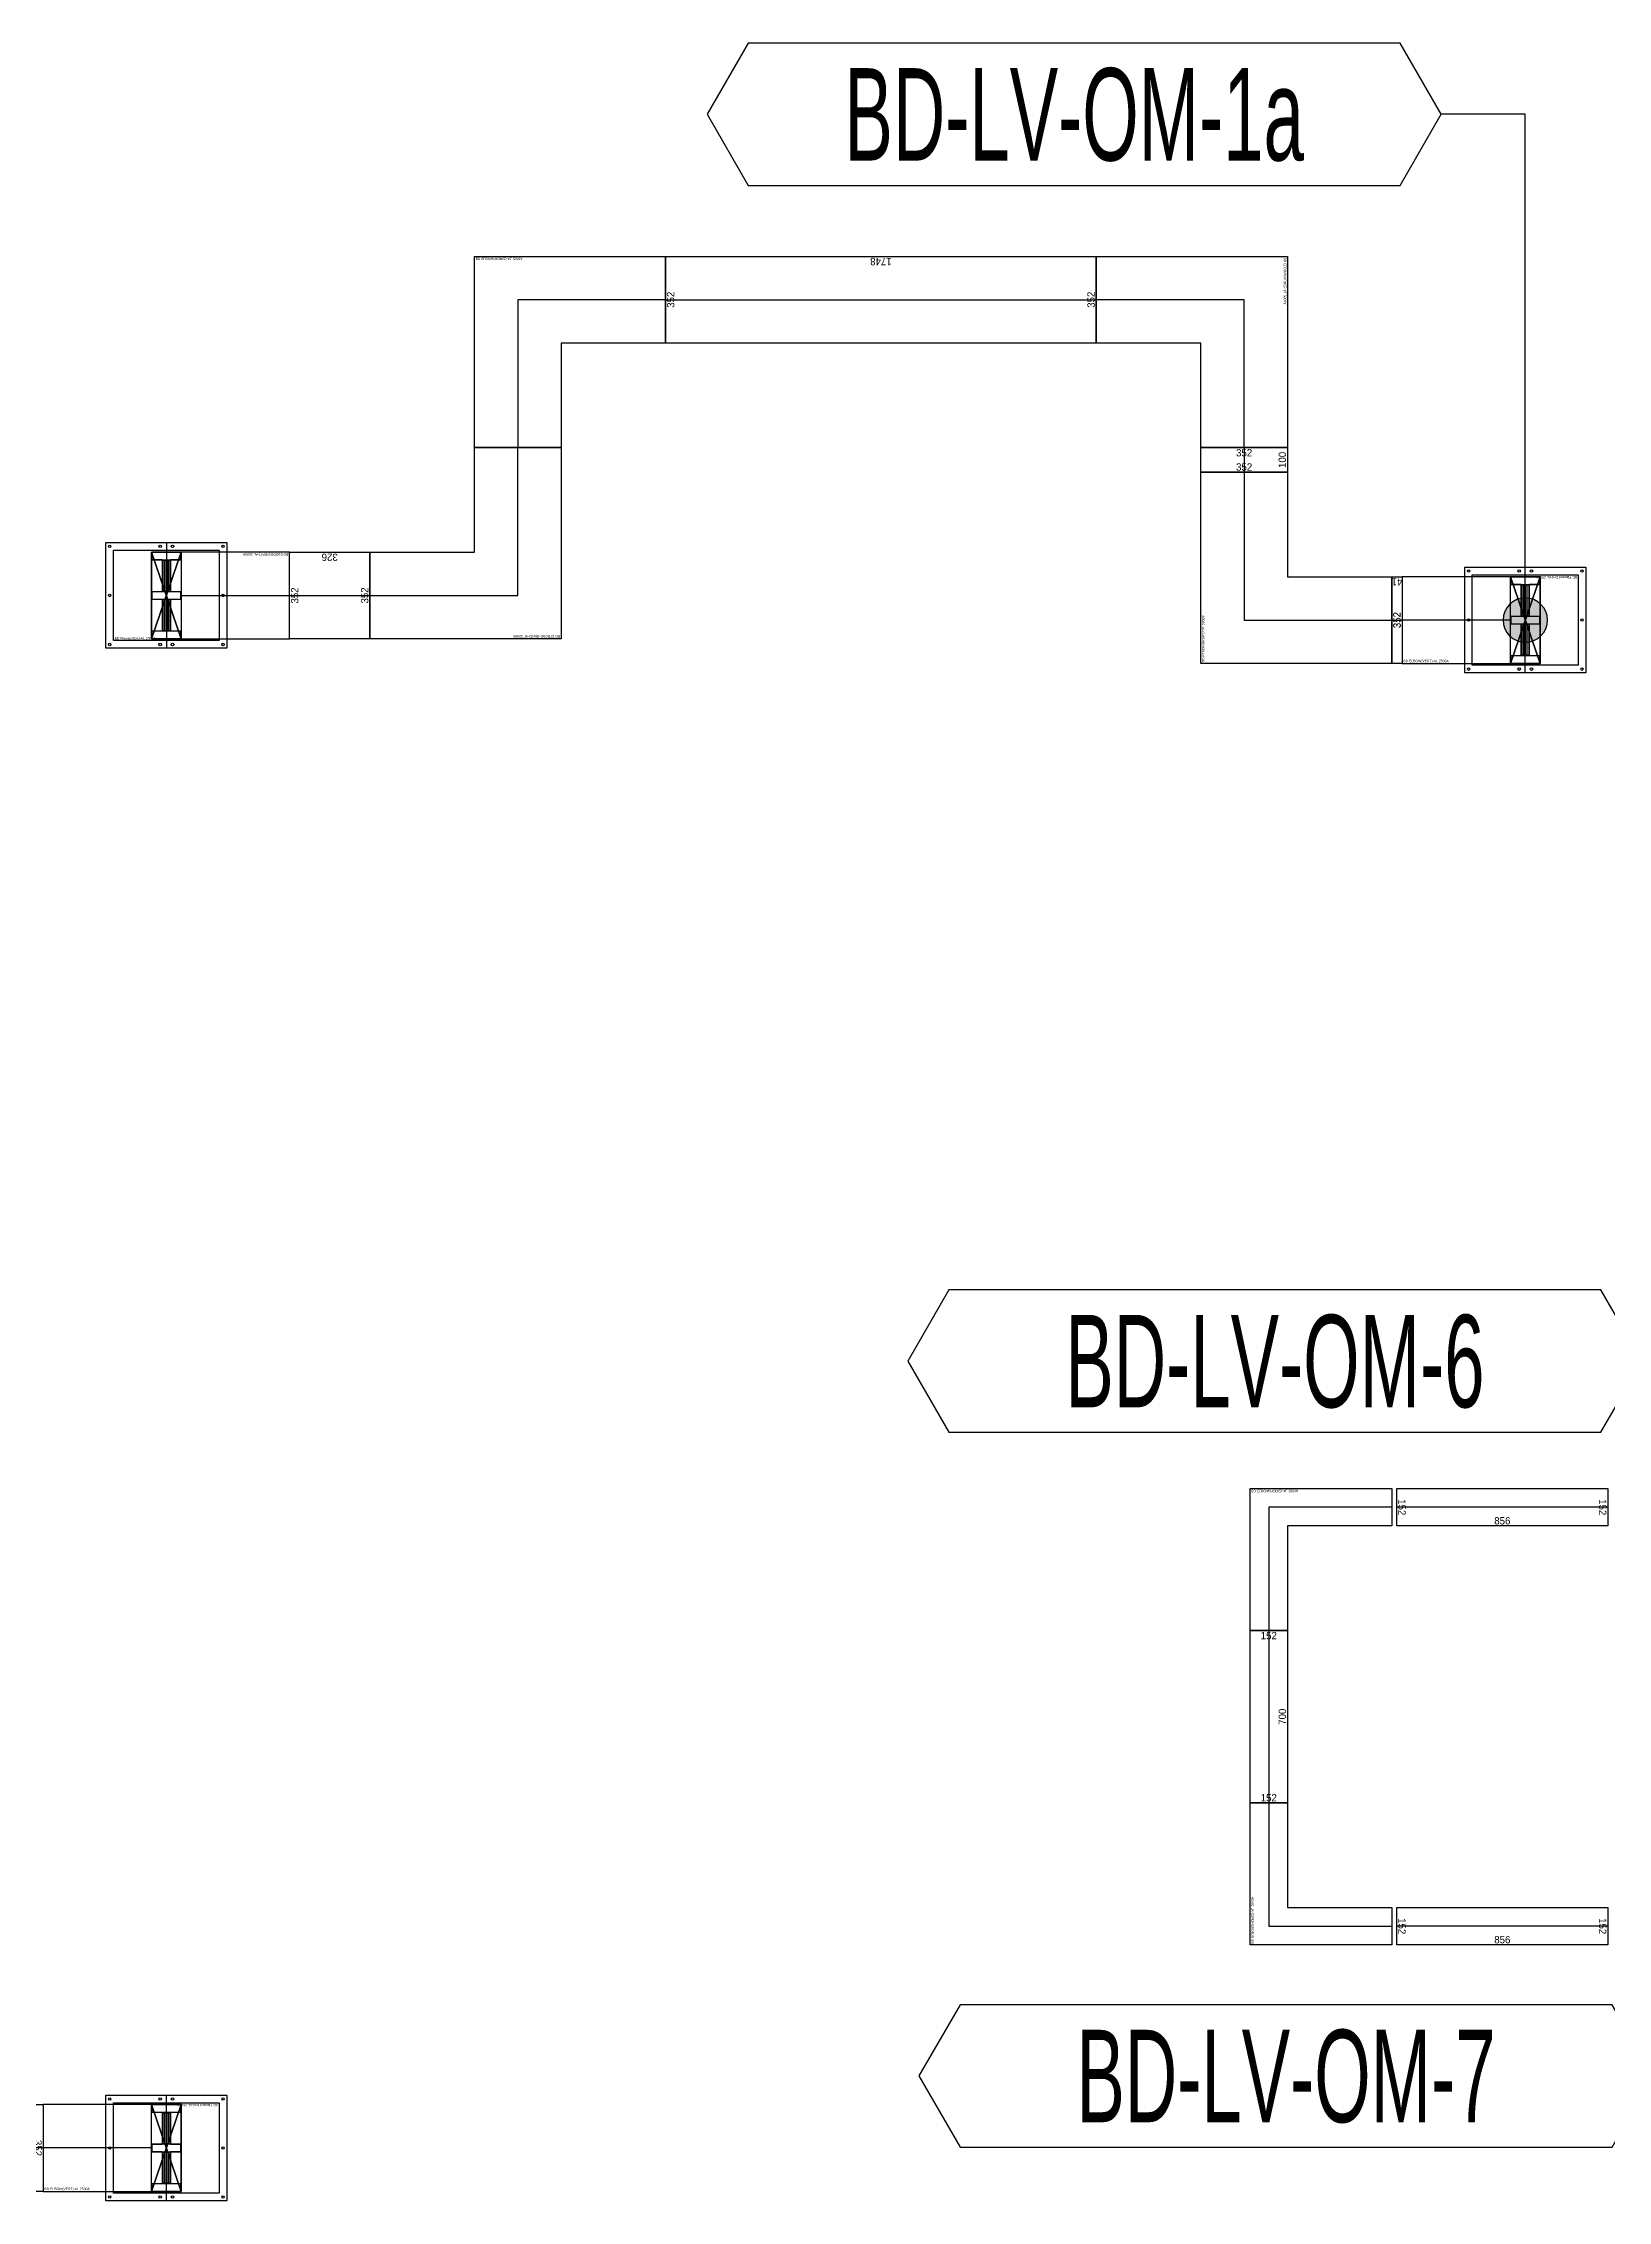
# Model space of a CAD drawing. Header units: millimetres. Extents: x 28486 to 374549, y -351975 to 868946.
# Drawn here: x 295300 to 301650, y -316565 to -307809 of the extents above; entities that cross this region are included whole.
import ezdxf
from ezdxf.enums import TextEntityAlignment as Align

# ---------------------------------------------------------------- set-up
doc = ezdxf.new("R2010")
doc.units = ezdxf.units.MM
doc.header["$LTSCALE"] = 150
doc.layers.get('Defpoints').update_dxf_attribs({"color": 150})
for name, color, linetype in [('-----27 Bus Duct_LV_380-220V', 200, 'Continuous'), ('-----29 주기', 1, 'Continuous'), ('-----30 Text', 2, 'Continuous'), ('-----99 Cable Schedule', 2, 'Continuous')]:
    doc.layers.add(name, color=color, linetype=linetype)
doc.styles.add('ELEC', font='')
doc.styles.get("Standard").update_dxf_attribs({"font": ''})
doc.styles.get('ELEC').set_extended_font_data('Dotum')
doc.styles.get('Standard').set_extended_font_data('Dotum')
doc.dimstyles.new('전기통신참고용-치수', dxfattribs={"dimscale": 15, "dimtxt": 2, "dimasz": 0, "dimexe": 0, "dimexo": 0, "dimgap": 0.4, "dimtad": 4, "dimdec": 0, "dimzin": 0, "dimdsep": 46, "dimtxsty": 'Standard', "dimblk": 'NONE', "dimcen": 0, "dimse1": 1, "dimse2": 1, "dimsd1": 1, "dimsd2": 1, "dimclrd": 8, "dimclre": 8, "dimclrt": 8, "dimadec": 0, "dimazin": 0, "dimtfac": 1, "dimtdec": 0, "dimtix": 1, "dimtmove": 2, "dimatfit": 0, "dimldrblk": 'NONE', "dimfxl": 2, "dimtolj": 1, "dimtzin": 0, "dimarcsym": 0})

# ---------------------------------------------------------------- blocks, each defined once
blk = doc.blocks.new('*U63')
at = {"color": 1}
for p, q in [((60, 176), (-60, -176)), ((-60, 176), (60, -176))]:
    blk.add_line(p, q, dxfattribs=at)
at = {"color": 0}
blk.add_line((0, 214.5), (0, -214.5), dxfattribs=at)
for points in [[(245, -214.5), (-245, -214.5), (-245, 214.5), (245, 214.5)], [(215, -183.5), (-215, -183.5), (-215, 183.5), (215, 183.5)]]:
    blk.add_lwpolyline(points, close=True, dxfattribs=at)
at = {"color": 1}
blk.add_lwpolyline([(60, -176), (-60, -176), (-60, 176), (60, 176)], close=True, dxfattribs=at)
for points in [[(-60, 14, -0.4142136), (-58, 16), (-17.2, 16, 0.4142136), (-16.2, 17), (-16.2, 143, 0.4142136), (-17.2, 144), (-58, 144, -0.4142136), (-60, 146), (-60, 176, -0.4142136), (-59, 175), (-59, 146, 0.4142136), (-58, 145), (58, 145, 0.4142136), (59, 146), (59, 175, -0.4142136), (60, 176), (60, 146, -0.4142136), (58, 144), (17.2, 144, 0.4142136), (16.2, 143), (16.2, 17, 0.4142136), (17.2, 16), (58, 16, -0.4142136), (60, 14), (60, 2, -0.4142136), (59, 3), (59, 14, 0.4142136), (58, 15), (-58, 15, 0.4142136), (-59, 14), (-59, 3, -0.4142136), (-60, 2), (-60, 2), (-60, 2), (-60, 2)], [(-15.2, 17), (-15.2, 143, -0.4142136), (-14.2, 144), (14.2, 144, -0.4142136), (15.2, 143), (15.2, 17, -0.4142136), (14.2, 16), (-14.2, 16, -0.4142136)], [(-14.2, 18), (-14.2, 142, -0.4142136), (-13.2, 143), (-8.85, 143, -0.4142136), (-7.85, 142), (-7.85, 18, -0.4142136), (-8.85, 17), (-13.2, 17, -0.4142136)], [(-6.85, 18), (-6.85, 142, -0.4142136), (-5.85, 143), (-1.5, 143, -0.4142136), (-0.5, 142), (-0.5, 18, -0.4142136), (-1.5, 17), (-5.85, 17, -0.4142136)], [(0.5, 18), (0.5, 142, -0.4142136), (1.5, 143), (5.85, 143, -0.4142136), (6.85, 142), (6.85, 18, -0.4142136), (5.85, 17), (1.5, 17, -0.4142136)], [(7.85, 18), (7.85, 142, -0.4142136), (8.85, 143), (13.2, 143, -0.4142136), (14.2, 142), (14.2, 18, -0.4142136), (13.2, 17), (8.85, 17, -0.4142136)], [(-60, -146, -0.4142136), (-58, -144), (-17.2, -144, 0.4142136), (-16.2, -143), (-16.2, -17, 0.4142136), (-17.2, -16), (-58, -16, -0.4142136), (-60, -14), (-60, 0, -0.4142136), (-59, -1), (-59, -14, 0.4142136), (-58, -15), (58, -15, 0.4142136), (59, -14), (59, -1, -0.4142136), (60, 0), (60, -14, -0.4142136), (58, -16), (17.2, -16, 0.4142136), (16.2, -17), (16.2, -143, 0.4142136), (17.2, -144), (58, -144, -0.4142136), (60, -146), (60, -176, -0.4142136), (59, -175), (59, -146, 0.4142136), (58, -145), (-58, -145, 0.4142136), (-59, -146), (-59, -175, -0.4142136), (-60, -176), (-60, -176), (-60, -176), (-60, -176)], [(-15.2, -143), (-15.2, -17, -0.4142136), (-14.2, -16), (14.2, -16, -0.4142136), (15.2, -17), (15.2, -143, -0.4142136), (14.2, -144), (-14.2, -144, -0.4142136)], [(-14.2, -142), (-14.2, -18, -0.4142136), (-13.2, -17), (-8.85, -17, -0.4142136), (-7.85, -18), (-7.85, -142, -0.4142136), (-8.85, -143), (-13.2, -143, -0.4142136)], [(-6.85, -142), (-6.85, -18, -0.4142136), (-5.85, -17), (-1.5, -17, -0.4142136), (-0.5, -18), (-0.5, -142, -0.4142136), (-1.5, -143), (-5.85, -143, -0.4142136)], [(0.5, -142), (0.5, -18, -0.4142136), (1.5, -17), (5.85, -17, -0.4142136), (6.85, -18), (6.85, -142, -0.4142136), (5.85, -143), (1.5, -143, -0.4142136)], [(7.85, -142), (7.85, -18, -0.4142136), (8.85, -17), (13.2, -17, -0.4142136), (14.2, -18), (14.2, -142, -0.4142136), (13.2, -143), (8.85, -143, -0.4142136)]]:
    blk.add_lwpolyline(points, format="xyb", close=True, dxfattribs=at)
at = {"color": 0}
for centre in [(-230, 199), (-25, 199), (25, 199), (230, 199), (-230, 0), (230, 0), (-230, -199), (-25, -199), (25, -199), (230, -199)]:
    blk.add_circle(centre, 5, dxfattribs=at)
at = {"color": 0, "style": 'ELEC'}
blk.add_text('BD Flanged End-AL 2500A', height=10, dxfattribs=at).set_placement((-210, -173.5), align=Align.MIDDLE_LEFT)
blk = doc.blocks.new('*U64')
at = {"color": 1}
for p, q in [((340, 176), (220, -176)), ((220, 176), (340, -176))]:
    blk.add_line(p, q, dxfattribs=at)
at = {"color": 0}
blk.add_lwpolyline([(-220, -176), (220, -176), (220, 176), (-220, 176)], close=True, dxfattribs=at)
blk.add_lwpolyline([(220, -176), (340, -176), (340, 176), (220, 176)], dxfattribs=at)
at = {"color": 1}
for points in [[(220, 14, -0.4142136), (222, 16), (262.8, 16, 0.4142136), (263.8, 17), (263.8, 143, 0.4142136), (262.8, 144), (222, 144, -0.4142136), (220, 146), (220, 176, -0.4142136), (221, 175), (221, 146, 0.4142136), (222, 145), (338, 145, 0.4142136), (339, 146), (339, 175, -0.4142136), (340, 176), (340, 146, -0.4142136), (338, 144), (297.2, 144, 0.4142136), (296.2, 143), (296.2, 17, 0.4142136), (297.2, 16), (338, 16, -0.4142136), (340, 14), (340, 2, -0.4142136), (339, 3), (339, 14, 0.4142136), (338, 15), (222, 15, 0.4142136), (221, 14), (221, 3, -0.4142136), (220, 2), (220, 2), (220, 2), (220, 2)], [(264.8, 17), (264.8, 143, -0.4142136), (265.8, 144), (294.2, 144, -0.4142136), (295.2, 143), (295.2, 17, -0.4142136), (294.2, 16), (265.8, 16, -0.4142136)], [(265.8, 18), (265.8, 142, -0.4142136), (266.8, 143), (271.15, 143, -0.4142136), (272.15, 142), (272.15, 18, -0.4142136), (271.15, 17), (266.8, 17, -0.4142136)], [(273.15, 18), (273.15, 142, -0.4142136), (274.15, 143), (278.5, 143, -0.4142136), (279.5, 142), (279.5, 18, -0.4142136), (278.5, 17), (274.15, 17, -0.4142136)], [(280.5, 18), (280.5, 142, -0.4142136), (281.5, 143), (285.85, 143, -0.4142136), (286.85, 142), (286.85, 18, -0.4142136), (285.85, 17), (281.5, 17, -0.4142136)], [(287.85, 18), (287.85, 142, -0.4142136), (288.85, 143), (293.2, 143, -0.4142136), (294.2, 142), (294.2, 18, -0.4142136), (293.2, 17), (288.85, 17, -0.4142136)], [(220, -146, -0.4142136), (222, -144), (262.8, -144, 0.4142136), (263.8, -143), (263.8, -17, 0.4142136), (262.8, -16), (222, -16, -0.4142136), (220, -14), (220, 0, -0.4142136), (221, -1), (221, -14, 0.4142136), (222, -15), (338, -15, 0.4142136), (339, -14), (339, -1, -0.4142136), (340, 0), (340, -14, -0.4142136), (338, -16), (297.2, -16, 0.4142136), (296.2, -17), (296.2, -143, 0.4142136), (297.2, -144), (338, -144, -0.4142136), (340, -146), (340, -176, -0.4142136), (339, -175), (339, -146, 0.4142136), (338, -145), (222, -145, 0.4142136), (221, -146), (221, -175, -0.4142136), (220, -176), (220, -176), (220, -176), (220, -176)], [(264.8, -143), (264.8, -17, -0.4142136), (265.8, -16), (294.2, -16, -0.4142136), (295.2, -17), (295.2, -143, -0.4142136), (294.2, -144), (265.8, -144, -0.4142136)], [(265.8, -142), (265.8, -18, -0.4142136), (266.8, -17), (271.15, -17, -0.4142136), (272.15, -18), (272.15, -142, -0.4142136), (271.15, -143), (266.8, -143, -0.4142136)], [(273.15, -142), (273.15, -18, -0.4142136), (274.15, -17), (278.5, -17, -0.4142136), (279.5, -18), (279.5, -142, -0.4142136), (278.5, -143), (274.15, -143, -0.4142136)], [(280.5, -142), (280.5, -18, -0.4142136), (281.5, -17), (285.85, -17, -0.4142136), (286.85, -18), (286.85, -142, -0.4142136), (285.85, -143), (281.5, -143, -0.4142136)], [(287.85, -142), (287.85, -18, -0.4142136), (288.85, -17), (293.2, -17, -0.4142136), (294.2, -18), (294.2, -142, -0.4142136), (293.2, -143), (288.85, -143, -0.4142136)]]:
    blk.add_lwpolyline(points, format="xyb", close=True, dxfattribs=at)
blk.add_lwpolyline([(220, 0), (-220, 0)], dxfattribs=at)
at = {"color": 0, "style": 'ELEC'}
blk.add_text('BD ELBOW(VERT)-AL 2500A', height=10, dxfattribs=at).set_placement((-215, -166), align=Align.MIDDLE_LEFT)
blk = doc.blocks.new('*D1036')
at = {"layer": 'Defpoints', "color": 0, "transparency": 16777216}
for p in [(0, -822.3), (352, -822.3), (352, -822.3)]:
    blk.add_point(p, dxfattribs=at)
at = {"color": 0, "transparency": 16777216, "insert": (176, -843.3), "char_height": 30, "attachment_point": 5}
blk.add_mtext('\\A1;{\\C0;352}', dxfattribs=at)
blk = doc.blocks.new('_None')
blk = doc.blocks.new('*D1037')
at = {"layer": 'Defpoints', "color": 0, "transparency": 16777216}
for p in [(352, -822.3), (352, -822.3), (352, -2322.3)]:
    blk.add_point(p, dxfattribs=at)
at = {"color": 0, "transparency": 16777216, "insert": (331, -1572.3), "char_height": 30, "attachment_point": 5, "rotation": 90}
blk.add_mtext('\\A1;{\\C0;1500}', dxfattribs=at)
blk = doc.blocks.new('*D1038')
at = {"layer": 'Defpoints', "color": 0, "transparency": 16777216}
for p in [(0, -2322.3), (352, -2322.3), (352, -2322.3)]:
    blk.add_point(p, dxfattribs=at)
at = {"color": 0, "transparency": 16777216, "insert": (176, -2301.3), "char_height": 30, "attachment_point": 5}
blk.add_mtext('\\A1;{\\C0;352}', dxfattribs=at)
blk = doc.blocks.new('*U68')
at = {"color": 0}
blk.add_lwpolyline([(-76, -76), (500, -76), (500, 76), (76, 76), (76, 500), (-76, 500)], close=True, dxfattribs=at)
at = {"color": 1}
blk.add_lwpolyline([(500, 0), (0, 0), (0, 500)], dxfattribs=at)
at = {"color": 0, "style": 'ELEC'}
blk.add_text('BD ELBOW(HORIZ)-AL 1000A', height=10, dxfattribs=at).set_placement((-71, -66), align=Align.MIDDLE_LEFT)
blk = doc.blocks.new('*D1068')
at = {"layer": 'Defpoints', "color": 0, "transparency": 16777216}
for p in [(0, -822.3), (152, -822.3), (152, -822.3)]:
    blk.add_point(p, dxfattribs=at)
at = {"color": 0, "transparency": 16777216, "insert": (76, -843.3), "char_height": 30, "attachment_point": 5}
blk.add_mtext('\\A1;{\\C0;152}', dxfattribs=at)
blk = doc.blocks.new('*D1069')
at = {"layer": 'Defpoints', "color": 0, "transparency": 16777216}
for p in [(152, -822.3), (152, -822.3), (152, -1522.3)]:
    blk.add_point(p, dxfattribs=at)
at = {"color": 0, "transparency": 16777216, "insert": (131, -1172.3), "char_height": 30, "attachment_point": 5, "rotation": 90}
blk.add_mtext('\\A1;{\\C0;700}', dxfattribs=at)
blk = doc.blocks.new('*D1070')
at = {"layer": 'Defpoints', "color": 0, "transparency": 16777216}
for p in [(0, -1522.3), (152, -1522.3), (152, -1522.3)]:
    blk.add_point(p, dxfattribs=at)
at = {"color": 0, "transparency": 16777216, "insert": (76, -1501.3), "char_height": 30, "attachment_point": 5}
blk.add_mtext('\\A1;{\\C0;152}', dxfattribs=at)
blk = doc.blocks.new('*D1056')
at = {"layer": 'Defpoints', "color": 0, "transparency": 16777216}
for p in [(0, 6560.7), (352, 6560.7), (352, 6560.7)]:
    blk.add_point(p, dxfattribs=at)
at = {"color": 0, "transparency": 16777216, "insert": (176, 6539.7), "char_height": 30, "attachment_point": 5}
blk.add_mtext('\\A1;{\\C0;352}', dxfattribs=at)
blk = doc.blocks.new('*D1057')
at = {"layer": 'Defpoints', "color": 0, "transparency": 16777216}
for p in [(352, 6560.7), (352, 6560.7), (352, 6234.7)]:
    blk.add_point(p, dxfattribs=at)
at = {"color": 0, "transparency": 16777216, "insert": (331, 6397.7), "char_height": 30, "attachment_point": 5, "rotation": 90}
blk.add_mtext('\\A1;{\\C0;326}', dxfattribs=at)
blk = doc.blocks.new('*D1058')
at = {"layer": 'Defpoints', "color": 0, "transparency": 16777216}
for p in [(0, 6234.7), (352, 6234.7), (352, 6234.7)]:
    blk.add_point(p, dxfattribs=at)
at = {"color": 0, "transparency": 16777216, "insert": (176, 6255.7), "char_height": 30, "attachment_point": 5}
blk.add_mtext('\\A1;{\\C0;352}', dxfattribs=at)
blk = doc.blocks.new('*D1052')
at = {"layer": 'Defpoints', "color": 0, "transparency": 16777216}
for p in [(0, 4479.9), (352, 4479.9), (352, 4479.9)]:
    blk.add_point(p, dxfattribs=at)
at = {"color": 0, "transparency": 16777216, "insert": (176, 4458.9), "char_height": 30, "attachment_point": 5}
blk.add_mtext('\\A1;{\\C0;352}', dxfattribs=at)
blk = doc.blocks.new('*D1053')
at = {"layer": 'Defpoints', "color": 0, "transparency": 16777216}
for p in [(352, 4479.9), (352, 4479.9), (352, 4438.9)]:
    blk.add_point(p, dxfattribs=at)
at = {"color": 0, "transparency": 16777216, "insert": (331, 4459.4), "char_height": 30, "attachment_point": 5, "rotation": 90}
blk.add_mtext('\\A1;{\\C0;41}', dxfattribs=at)
blk = doc.blocks.new('*D1054')
at = {"layer": 'Defpoints', "color": 0, "transparency": 16777216}
for p in [(0, 4438.9), (352, 4438.9), (352, 4438.9)]:
    blk.add_point(p, dxfattribs=at)
at = {"color": 0, "transparency": 16777216, "insert": (176, 4459.9), "char_height": 30, "attachment_point": 5}
blk.add_mtext('\\A1;{\\C0;352}', dxfattribs=at)
blk = doc.blocks.new('*U65')
at = {"color": 0}
blk.add_lwpolyline([(-176, -176), (600, -176), (600, 176), (176, 176), (176, 600), (-176, 600)], close=True, dxfattribs=at)
at = {"color": 1}
blk.add_lwpolyline([(600, 0), (0, 0), (0, 600)], dxfattribs=at)
at = {"color": 0, "style": 'ELEC'}
blk.add_text('BD ELBOW(HORIZ)-AL 2500A', height=10, dxfattribs=at).set_placement((-171, -166), align=Align.MIDDLE_LEFT)
blk = doc.blocks.new('*D1064')
at = {"layer": 'Defpoints', "color": 0, "transparency": 16777216}
for p in [(0, 6560.7), (352, 6560.7), (352, 6560.7)]:
    blk.add_point(p, dxfattribs=at)
at = {"color": 0, "transparency": 16777216, "insert": (176, 6539.7), "char_height": 30, "attachment_point": 5}
blk.add_mtext('\\A1;{\\C0;352}', dxfattribs=at)
blk = doc.blocks.new('*D1065')
at = {"layer": 'Defpoints', "color": 0, "transparency": 16777216}
for p in [(352, 6560.7), (352, 6560.7), (352, 4812.7)]:
    blk.add_point(p, dxfattribs=at)
at = {"color": 0, "transparency": 16777216, "insert": (331, 5686.7), "char_height": 30, "attachment_point": 5, "rotation": 90}
blk.add_mtext('\\A1;{\\C0;1748}', dxfattribs=at)
blk = doc.blocks.new('*D1066')
at = {"layer": 'Defpoints', "color": 0, "transparency": 16777216}
for p in [(0, 4812.7), (352, 4812.7), (352, 4812.7)]:
    blk.add_point(p, dxfattribs=at)
at = {"color": 0, "transparency": 16777216, "insert": (176, 4833.7), "char_height": 30, "attachment_point": 5}
blk.add_mtext('\\A1;{\\C0;352}', dxfattribs=at)
blk = doc.blocks.new('*D1060')
at = {"layer": 'Defpoints', "color": 0, "transparency": 16777216}
for p in [(0, 4538.9), (352, 4538.9), (352, 4538.9)]:
    blk.add_point(p, dxfattribs=at)
at = {"color": 0, "transparency": 16777216, "insert": (176, 4517.9), "char_height": 30, "attachment_point": 5}
blk.add_mtext('\\A1;{\\C0;352}', dxfattribs=at)
blk = doc.blocks.new('*D1061')
at = {"layer": 'Defpoints', "color": 0, "transparency": 16777216}
for p in [(352, 4538.9), (352, 4538.9), (352, 4438.9)]:
    blk.add_point(p, dxfattribs=at)
at = {"color": 0, "transparency": 16777216, "insert": (331, 4488.9), "char_height": 30, "attachment_point": 5, "rotation": 90}
blk.add_mtext('\\A1;{\\C0;100}', dxfattribs=at)
blk = doc.blocks.new('*D1062')
at = {"layer": 'Defpoints', "color": 0, "transparency": 16777216}
for p in [(0, 4438.9), (352, 4438.9), (352, 4438.9)]:
    blk.add_point(p, dxfattribs=at)
at = {"color": 0, "transparency": 16777216, "insert": (176, 4459.9), "char_height": 30, "attachment_point": 5}
blk.add_mtext('\\A1;{\\C0;352}', dxfattribs=at)
blk = doc.blocks.new('A$C9a0ab699')
h = blk.add_hatch(color=0)
edge = h.paths.add_edge_path()
edge.add_arc((0, 0), 64, 720, 1080, ccw=False)
at = {"color": 0}
blk.add_circle((0, 0), 64, dxfattribs=at)
blk = doc.blocks.new('*D1072')
at = {"layer": 'Defpoints', "color": 0, "transparency": 16777216}
for p in [(0, -665.8), (152, -665.8), (152, -665.8)]:
    blk.add_point(p, dxfattribs=at)
at = {"color": 0, "transparency": 16777216, "insert": (76, -686.9), "char_height": 30, "attachment_point": 5}
blk.add_mtext('\\A1;{\\C0;152}', dxfattribs=at)
blk = doc.blocks.new('*D1073')
at = {"layer": 'Defpoints', "color": 0, "transparency": 16777216}
for p in [(152, -665.8), (152, -665.8), (152, -1522.3)]:
    blk.add_point(p, dxfattribs=at)
at = {"color": 0, "transparency": 16777216, "insert": (131, -1094.1), "char_height": 30, "attachment_point": 5, "rotation": 90}
blk.add_mtext('\\A1;{\\C0;856}', dxfattribs=at)
blk = doc.blocks.new('*D1074')
at = {"layer": 'Defpoints', "color": 0, "transparency": 16777216}
for p in [(0, -1522.3), (152, -1522.3), (152, -1522.3)]:
    blk.add_point(p, dxfattribs=at)
at = {"color": 0, "transparency": 16777216, "insert": (76, -1501.3), "char_height": 30, "attachment_point": 5}
blk.add_mtext('\\A1;{\\C0;152}', dxfattribs=at)
blk = doc.blocks.new('*U1035')
at = {"color": 1}
blk.add_line((176, -822.3), (176, -2322.3), dxfattribs=at)
at = {"color": 0}
blk.add_lwpolyline([(352, -2322.3), (0, -2322.3), (0, -822.3), (352, -822.3)], close=True, dxfattribs=at)
for base, p1, p2, override, picture, middle in [((352, -822.3), (0, -822.3), (352, -822.3), {"dimtxsty": 'Standard', "dimclrd": 0, "dimclre": 0, "dimclrt": 0}, '*D1036', (176, -843.3)), ((352, -2322.3), (0, -2322.3), (352, -2322.3), {"dimtad": 1, "dimtxsty": 'Standard', "dimclrd": 0, "dimclre": 0, "dimclrt": 0}, '*D1038', (176, -2301.3))]:
    dim = blk.add_linear_dim(base=base, p1=p1, p2=p2, text='{\\C0;<>}', dimstyle='전기통신참고용-치수', override=override, dxfattribs=at)
    dim.commit()
    dim.dimension.update_dxf_attribs({"geometry": picture, "text_midpoint": middle})
dim = blk.add_linear_dim(base=(352, -822.3), p1=(352, -2322.3), p2=(352, -822.3), angle=90, text='{\\C0;<>}', dimstyle='전기통신참고용-치수', override={"dimtad": 1, "dimtxsty": 'Standard', "dimclrd": 0, "dimclre": 0, "dimclrt": 0}, dxfattribs=at)
dim.commit()
dim.dimension.update_dxf_attribs({"geometry": '*D1037', "text_midpoint": (331, -1572.3)})
blk = doc.blocks.new('*U1067')
at = {"color": 1}
blk.add_line((76, -822.3), (76, -1522.3), dxfattribs=at)
at = {"color": 0}
blk.add_lwpolyline([(152, -1522.3), (0, -1522.3), (0, -822.3), (152, -822.3)], close=True, dxfattribs=at)
for base, p1, p2, override, picture, middle in [((152, -822.3), (0, -822.3), (152, -822.3), {"dimtxsty": 'Standard', "dimclrd": 0, "dimclre": 0, "dimclrt": 0}, '*D1068', (76, -843.3)), ((152, -1522.3), (0, -1522.3), (152, -1522.3), {"dimtad": 1, "dimtxsty": 'Standard', "dimclrd": 0, "dimclre": 0, "dimclrt": 0}, '*D1070', (76, -1501.3))]:
    dim = blk.add_linear_dim(base=base, p1=p1, p2=p2, text='{\\C0;<>}', dimstyle='전기통신참고용-치수', override=override, dxfattribs=at)
    dim.commit()
    dim.dimension.update_dxf_attribs({"geometry": picture, "text_midpoint": middle})
dim = blk.add_linear_dim(base=(152, -822.3), p1=(152, -1522.3), p2=(152, -822.3), angle=90, text='{\\C0;<>}', dimstyle='전기통신참고용-치수', override={"dimtad": 1, "dimtxsty": 'Standard', "dimclrd": 0, "dimclre": 0, "dimclrt": 0}, dxfattribs=at)
dim.commit()
dim.dimension.update_dxf_attribs({"geometry": '*D1069', "text_midpoint": (131, -1172.3)})
blk = doc.blocks.new('*U1055')
at = {"color": 1}
blk.add_line((176, 6560.7), (176, 6234.7), dxfattribs=at)
at = {"color": 0}
blk.add_lwpolyline([(352, 6234.7), (0, 6234.7), (0, 6560.7), (352, 6560.7)], close=True, dxfattribs=at)
for base, p1, p2, override, picture, middle in [((352, 6560.7), (0, 6560.7), (352, 6560.7), {"dimtxsty": 'Standard', "dimclrd": 0, "dimclre": 0, "dimclrt": 0}, '*D1056', (176, 6539.7)), ((352, 6234.7), (0, 6234.7), (352, 6234.7), {"dimtad": 1, "dimtxsty": 'Standard', "dimclrd": 0, "dimclre": 0, "dimclrt": 0}, '*D1058', (176, 6255.7))]:
    dim = blk.add_linear_dim(base=base, p1=p1, p2=p2, text='{\\C0;<>}', dimstyle='전기통신참고용-치수', override=override, dxfattribs=at)
    dim.commit()
    dim.dimension.update_dxf_attribs({"geometry": picture, "text_midpoint": middle})
dim = blk.add_linear_dim(base=(352, 6560.7), p1=(352, 6234.7), p2=(352, 6560.7), angle=90, text='{\\C0;<>}', dimstyle='전기통신참고용-치수', override={"dimtad": 1, "dimtxsty": 'Standard', "dimclrd": 0, "dimclre": 0, "dimclrt": 0}, dxfattribs=at)
dim.commit()
dim.dimension.update_dxf_attribs({"geometry": '*D1057', "text_midpoint": (331, 6397.7)})
blk = doc.blocks.new('*U1051')
at = {"color": 1}
blk.add_line((176, 4479.9), (176, 4438.9), dxfattribs=at)
at = {"color": 0}
blk.add_lwpolyline([(352, 4438.9), (0, 4438.9), (0, 4479.9), (352, 4479.9)], close=True, dxfattribs=at)
for base, p1, p2, override, picture, middle in [((352, 4479.9), (0, 4479.9), (352, 4479.9), {"dimtxsty": 'Standard', "dimclrd": 0, "dimclre": 0, "dimclrt": 0}, '*D1052', (176, 4458.9)), ((352, 4438.9), (0, 4438.9), (352, 4438.9), {"dimtad": 1, "dimtxsty": 'Standard', "dimclrd": 0, "dimclre": 0, "dimclrt": 0}, '*D1054', (176, 4459.9))]:
    dim = blk.add_linear_dim(base=base, p1=p1, p2=p2, text='{\\C0;<>}', dimstyle='전기통신참고용-치수', override=override, dxfattribs=at)
    dim.commit()
    dim.dimension.update_dxf_attribs({"geometry": picture, "text_midpoint": middle})
dim = blk.add_linear_dim(base=(352, 4479.9), p1=(352, 4438.9), p2=(352, 4479.9), angle=90, text='{\\C0;<>}', dimstyle='전기통신참고용-치수', override={"dimtad": 1, "dimtxsty": 'Standard', "dimclrd": 0, "dimclre": 0, "dimclrt": 0}, dxfattribs=at)
dim.commit()
dim.dimension.update_dxf_attribs({"geometry": '*D1053', "text_midpoint": (331, 4459.4)})
blk = doc.blocks.new('*U1063')
at = {"color": 1}
blk.add_line((176, 6560.7), (176, 4812.7), dxfattribs=at)
at = {"color": 0}
blk.add_lwpolyline([(352, 4812.7), (0, 4812.7), (0, 6560.7), (352, 6560.7)], close=True, dxfattribs=at)
for base, p1, p2, override, picture, middle in [((352, 6560.7), (0, 6560.7), (352, 6560.7), {"dimtxsty": 'Standard', "dimclrd": 0, "dimclre": 0, "dimclrt": 0}, '*D1064', (176, 6539.7)), ((352, 4812.7), (0, 4812.7), (352, 4812.7), {"dimtad": 1, "dimtxsty": 'Standard', "dimclrd": 0, "dimclre": 0, "dimclrt": 0}, '*D1066', (176, 4833.7))]:
    dim = blk.add_linear_dim(base=base, p1=p1, p2=p2, text='{\\C0;<>}', dimstyle='전기통신참고용-치수', override=override, dxfattribs=at)
    dim.commit()
    dim.dimension.update_dxf_attribs({"geometry": picture, "text_midpoint": middle})
dim = blk.add_linear_dim(base=(352, 6560.7), p1=(352, 4812.7), p2=(352, 6560.7), angle=90, text='{\\C0;<>}', dimstyle='전기통신참고용-치수', override={"dimtad": 1, "dimtxsty": 'Standard', "dimclrd": 0, "dimclre": 0, "dimclrt": 0}, dxfattribs=at)
dim.commit()
dim.dimension.update_dxf_attribs({"geometry": '*D1065', "text_midpoint": (331, 5686.7)})
blk = doc.blocks.new('*U1059')
at = {"color": 1}
blk.add_line((176, 4538.9), (176, 4438.9), dxfattribs=at)
at = {"color": 0}
blk.add_lwpolyline([(352, 4438.9), (0, 4438.9), (0, 4538.9), (352, 4538.9)], close=True, dxfattribs=at)
for base, p1, p2, override, picture, middle in [((352, 4538.9), (0, 4538.9), (352, 4538.9), {"dimtxsty": 'Standard', "dimclrd": 0, "dimclre": 0, "dimclrt": 0}, '*D1060', (176, 4517.9)), ((352, 4438.9), (0, 4438.9), (352, 4438.9), {"dimtad": 1, "dimtxsty": 'Standard', "dimclrd": 0, "dimclre": 0, "dimclrt": 0}, '*D1062', (176, 4459.9))]:
    dim = blk.add_linear_dim(base=base, p1=p1, p2=p2, text='{\\C0;<>}', dimstyle='전기통신참고용-치수', override=override, dxfattribs=at)
    dim.commit()
    dim.dimension.update_dxf_attribs({"geometry": picture, "text_midpoint": middle})
dim = blk.add_linear_dim(base=(352, 4538.9), p1=(352, 4438.9), p2=(352, 4538.9), angle=90, text='{\\C0;<>}', dimstyle='전기통신참고용-치수', override={"dimtad": 1, "dimtxsty": 'Standard', "dimclrd": 0, "dimclre": 0, "dimclrt": 0}, dxfattribs=at)
dim.commit()
dim.dimension.update_dxf_attribs({"geometry": '*D1061', "text_midpoint": (331, 4488.9)})
blk = doc.blocks.new('*U1071')
at = {"color": 1}
blk.add_line((76, -665.8), (76, -1522.3), dxfattribs=at)
at = {"color": 0}
blk.add_lwpolyline([(152, -1522.3), (0, -1522.3), (0, -665.8), (152, -665.8)], close=True, dxfattribs=at)
for base, p1, p2, override, picture, middle in [((152, -665.8), (0, -665.8), (152, -665.8), {"dimtxsty": 'Standard', "dimclrd": 0, "dimclre": 0, "dimclrt": 0}, '*D1072', (76, -686.9)), ((152, -1522.3), (0, -1522.3), (152, -1522.3), {"dimtad": 1, "dimtxsty": 'Standard', "dimclrd": 0, "dimclre": 0, "dimclrt": 0}, '*D1074', (76, -1501.3))]:
    dim = blk.add_linear_dim(base=base, p1=p1, p2=p2, text='{\\C0;<>}', dimstyle='전기통신참고용-치수', override=override, dxfattribs=at)
    dim.commit()
    dim.dimension.update_dxf_attribs({"geometry": picture, "text_midpoint": middle})
dim = blk.add_linear_dim(base=(152, -665.8328), p1=(152, -1522.2995), p2=(152, -665.8328), angle=90, text='{\\C0;<>}', dimstyle='전기통신참고용-치수', override={"dimtad": 1, "dimtxsty": 'Standard', "dimclrd": 0, "dimclre": 0, "dimclrt": 0}, dxfattribs=at)
dim.commit()
dim.dimension.update_dxf_attribs({"geometry": '*D1073', "text_midpoint": (130.9796, -1094.0662)})

msp = doc.modelspace()

# ---------------------------------------------------------------- linework, layer by layer
at = {"layer": '-----29 주기', "elevation": 0}
for points in [[(298161.5, -307808.9), (297994.8, -308097.7), (298161.5, -308386.4), (300807.3, -308386.4), (300974, -308097.7), (300807.3, -307808.9)], [(298976.1, -312868), (298809.4, -313156.7), (298976.1, -313445.5), (301621.9, -313445.5), (301788.6, -313156.7), (301621.9, -312868)], [(299021.1, -315769.1), (298854.4, -316057.8), (299021.1, -316346.6), (301666.9, -316346.6), (301833.6, -316057.8), (301666.9, -315769.1)]]:
    msp.add_lwpolyline(points, close=True, dxfattribs=at)
at = {"layer": '-----99 Cable Schedule', "color": 1, "elevation": 0}
msp.add_lwpolyline([(301315, -310150), (301315, -308097.7), (300974, -308097.7)], dxfattribs=at)

# ---------------------------------------------------------------- block references
at = {"layer": '-----27 Bus Duct_LV_380-220V', "xscale": -1}
for name, p, rotation in [('*U65', (297226, -308850), 180), ('*U65', (300174, -308850), 90), ('*U65', (300174, -310150, 0), 270), ('*U68', (300274, -313750, 0), 180), ('*U68', (300274, -315450, 0), 270)]:
    msp.add_blockref(name, p, dxfattribs=dict(at, rotation=rotation))
at = {"layer": '-----27 Bus Duct_LV_380-220V'}
for name, p, rotation in [('*U1063', (304386.7, -309026), 89.99999999999997), ('*U64', (296080, -310050), 180), ('*U1055', (302860.7, -310226), 89.99999999999997), ('*U63', (301315, -310150, 0), 180), ('*U1051', (305253.9, -310326, 0), 89.99999999999997), ('*U1071', (302315.8, -313674, 0), 270), ('*U1071', (302315.8, -315374, 0), 270), ('*U63', (295800, -316350), 180), ('*U1035', (296122.3, -316174), 270)]:
    msp.add_blockref(name, p, dxfattribs=dict(at, rotation=rotation))
at = {"layer": '-----27 Bus Duct_LV_380-220V', "xscale": -1}
msp.add_blockref('*U65', (297226, -310050), dxfattribs=at)
at = {"layer": '-----27 Bus Duct_LV_380-220V'}
for name, p in [('*U1059', (299998, -313988.9, 0)), ('*U63', (295800, -310050)), ('*U64', (301035, -310150, 0)), ('*U1067', (300198, -313427.7, 0)), ('*U64', (295520, -316350))]:
    msp.add_blockref(name, p, dxfattribs=at)
at = {"layer": '-----99 Cable Schedule', "color": 1, "xscale": -1.40625, "yscale": 1.40625, "zscale": 1.40625, "rotation": 270}
msp.add_blockref('A$C9a0ab699', (301315, -310150, 0), dxfattribs=at)

# ---------------------------------------------------------------- texts
at = {"layer": '-----30 Text', "linetype": 'Continuous', "style": 'ELEC', "width": 0.6}
for s, p in [('BD-LV-OM-1a', (299484.4, -308097.7, 0)), ('BD-LV-OM-6', (300299, -313156.7, 0)), ('BD-LV-OM-7', (300344, -316057.8, 0))]:
    msp.add_text(s, height=375, dxfattribs=at).set_placement(p, align=Align.MIDDLE)

doc.saveas('drawing.dxf')
